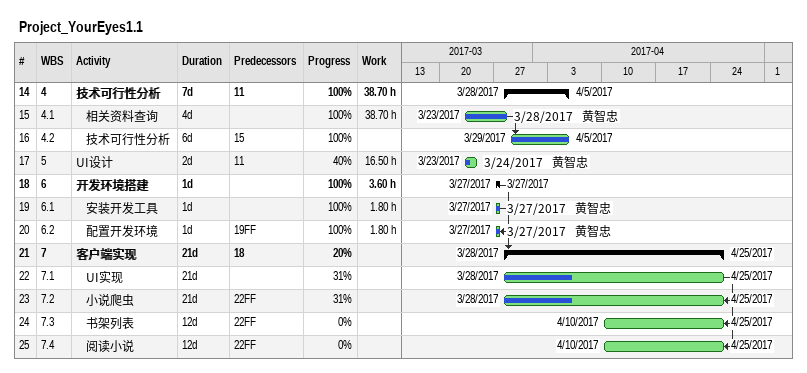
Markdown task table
Project_YourEyes1.1

| ID | WBS | Task | Duration | Start | Finish | Predecessors | Resources | % complete | Work (h) |
|---|---|---|---|---|---|---|---|---|---|
| 14 | 4 | **技术可行性分析** | 7d | 2017-03-28 | 2017-04-05 | 11 |  | 100 | 38.70 |
| 15 | 4.1 | 相关资料查询 | 4d | 2017-03-23 | 2017-03-28 |  | 黄智忠 | 100 | 38.70 |
| 16 | 4.2 | 技术可行性分析 | 6d | 2017-03-29 | 2017-04-05 | 15 |  | 100 |  |
| 17 | 5 | UI设计 | 2d | 2017-03-23 | 2017-03-24 | 11 | 黄智忠 | 40 | 16.50 |
| 18 | 6 | **开发环境搭建** | 1d | 2017-03-27 | 2017-03-27 |  |  | 100 | 3.60 |
| 19 | 6.1 | 安装开发工具 | 1d | 2017-03-27 | 2017-03-27 |  | 黄智忠 | 100 | 1.80 |
| 20 | 6.2 | 配置开发环境 | 1d | 2017-03-27 | 2017-03-27 | 19FF | 黄智忠 | 100 | 1.80 |
| 21 | 7 | **客户端实现** | 21d | 2017-03-28 | 2017-04-25 | 18 |  | 20 |  |
| 22 | 7.1 | UI实现 | 21d | 2017-03-28 | 2017-04-25 |  |  | 31 |  |
| 23 | 7.2 | 小说爬虫 | 21d | 2017-03-28 | 2017-04-25 | 22FF |  | 31 |  |
| 24 | 7.3 | 书架列表 | 12d | 2017-04-10 | 2017-04-25 | 22FF |  | 0 |  |
| 25 | 7.4 | 阅读小说 | 12d | 2017-04-10 | 2017-04-25 | 22FF |  | 0 |  |
